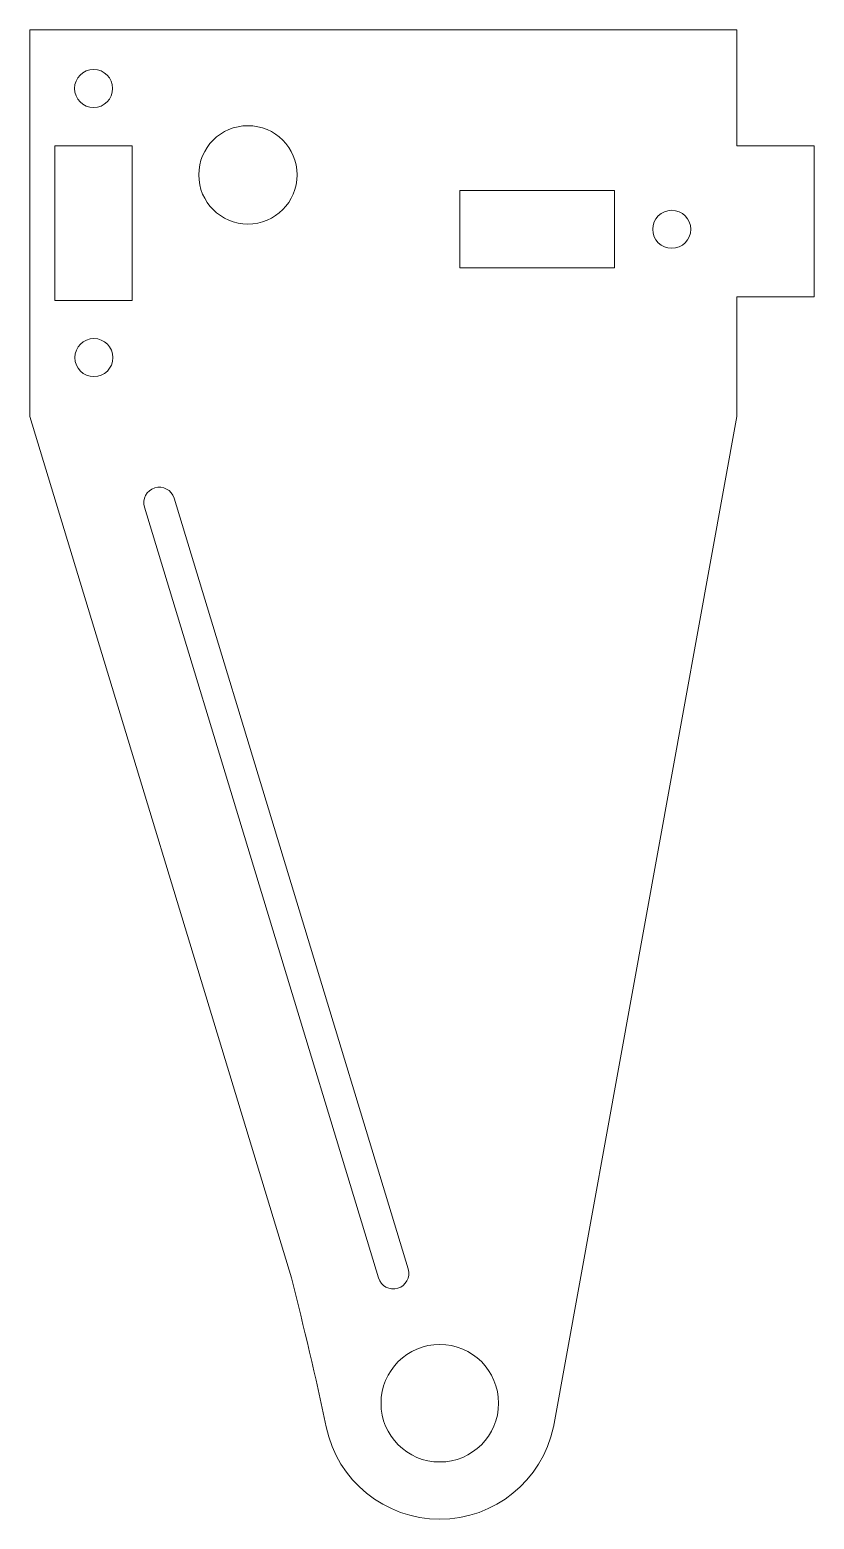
# Model space of a CAD drawing. Header units: inches. Extents: x -1.32 to 1.21, y -0.37 to 4.44.
import ezdxf

# ---------------------------------------------------------------- set-up
doc = ezdxf.new("R2010")
doc.units = ezdxf.units.IN
doc.header["$MEASUREMENT"] = 0

msp = doc.modelspace()

# ---------------------------------------------------------------- linework, layer by layer
at = {"color": 7, "linetype": 'Continuous', "lineweight": 15}
for p, q in [((-1.325, 4.44), (-1.325, 3.19)), ((0.96, 4.44), (-1.325, 4.44)), ((0.96, 4.065), (0.96, 4.44)), ((-1.2437, 4.065), (-1.2437, 3.565)), ((-0.9937, 4.065), (-1.2437, 4.065)), ((-0.9937, 3.565), (-0.9937, 4.065)), ((1.21, 4.065), (0.96, 4.065)), ((1.21, 3.577), (1.21, 4.065)), ((0.5647, 3.92), (0.0647, 3.92)), ((0.0647, 3.92), (0.0647, 3.67)), ((0.5647, 3.67), (0.5647, 3.92)), ((0.0647, 3.67), (0.5647, 3.67)), ((-1.2437, 3.565), (-0.9937, 3.565)), ((0.96, 3.577), (1.21, 3.577)), ((0.96, 3.19), (0.96, 3.577)), ((-1.325, 3.19), (-0.4797, 0.4049)), ((0.367, -0.0769), (0.96, 3.19)), ((-0.9545, 2.8968), (-0.1981, 0.4049)), ((-0.1025, 0.4339), (-0.8588, 2.9259))]:
    msp.add_line(p, q, dxfattribs=at)
for centre, radius in [((-1.1187, 4.2502), 0.0615), ((-0.62, 3.971), 0.159), ((0.7497, 3.795), 0.0615), ((-1.1179, 3.3802), 0.0615), ((0, 0), 0.19)]:
    msp.add_circle(centre, radius, dxfattribs=at)
for centre, radius, start, end in [((-0.9066, 2.9113), 0.05, 16.8832, 196.8832), ((-0.1503, 0.4194), 0.05, 196.8832, 16.8832), ((-10.7502, -2.2513), 10.6084, 11.82778, 14.50017), ((0, 0), 0.375, 191.8278, 348.1722)]:
    msp.add_arc(centre, radius, start, end, dxfattribs=at)

doc.saveas('drawing.dxf')
